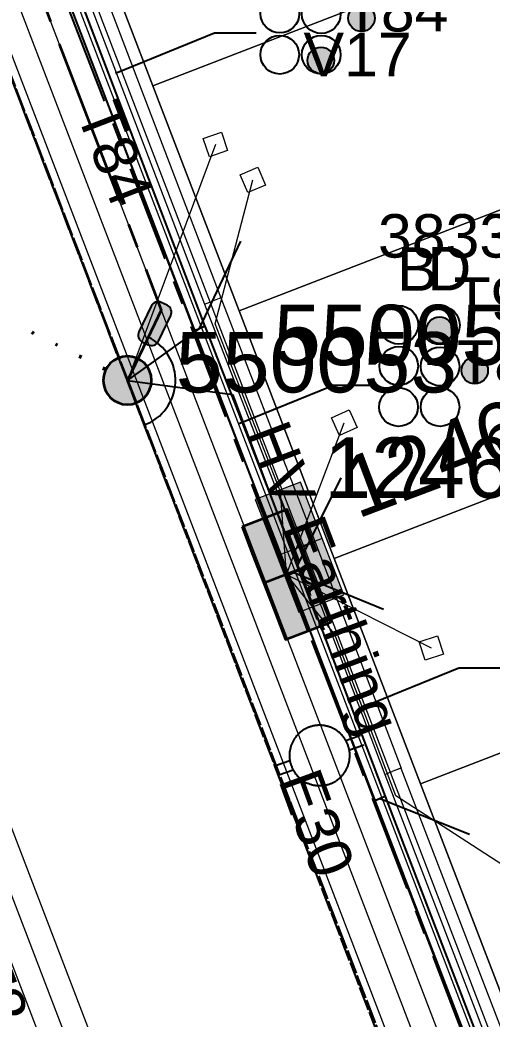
# Model space of a CAD drawing. Header units: metres. Extents: x 0 to 310918, y 0 to 6270107.
# Drawn here: x 310629.42 to 310648.96, y 6269762.13 to 6269803.5 of the extents above; entities that cross this region are included whole.
import ezdxf
from ezdxf.enums import TextEntityAlignment as Align

# ---------------------------------------------------------------- set-up
doc = ezdxf.new("R2010")
doc.units = ezdxf.units.M
for name, pattern in [('Cable Exist OH', [1, 1, 0]), ('Cable Exist UG', [7, 4, -1, 1, -1]), ('Cable Remove', [1, 0, -1]), ('PHANTOMX2', [6.6, 3, -0.75, 0.2, -0.75, 0.2, -0.75, 0.2, -0.75])]:
    doc.linetypes.add(name, pattern=pattern)
doc.layers.get('0').update_dxf_attribs({"color": 6})
for name, color, linetype, lineweight in [('_User Miscellaneous1', 30, 'Continuous', 13), ('_User_HV_Exist', 1, 'Continuous', 35), ('_User_LV_Exist', 5, 'Continuous', 35), ('Cadastre Developer_SP_NEW', 92, 'Continuous', 15), ('Cadastre Land Parcels_SP_EXT', 118, 'Continuous', 15), ('Cadastre Roads_SP_EXT', 218, 'Continuous', 15), ('Mains_HV_EXT', 13, 'Continuous', 25), ('Mains_LV_EXT', 163, 'Continuous', 25), ('Mains_SL_EXT', 131, 'Continuous', 25), ('Services_SP_EXT', 42, 'PHANTOMX2', 20)]:
    doc.layers.add(name, color=color, linetype=linetype, lineweight=lineweight)
doc.layers.add('_User Miscellaneous10', color=252, linetype='Continuous', lineweight=13, plot=False, transparency=0.7)
doc.layers.add('_User Miscellaneous12', color=252, linetype='Continuous', lineweight=13, plot=False, transparency=0.75)
for name, color, linetype in [('Duct_SP_EXT', 30, 'Continuous'), ('Equip_HV_EXT', 7, 'Continuous'), ('Equip_LV_EXT', 7, 'Continuous'), ('SupportsOH_SP_TR_HV_LV_SL_EXT', 7, 'Continuous'), ('SupportsUG_SP_LV_EXT', 7, 'Continuous'), ('Trench_SP_EXT', 7, 'Continuous')]:
    doc.layers.add(name, color=color, linetype=linetype)
doc.layers.add('Features_HIDE', color=1, linetype='Continuous', plot=False)
doc.styles.add('iecARIAL', font='arial.ttf', dxfattribs={"height": 2})
doc.styles.add('POLE_LABEL', font='arial.ttf', dxfattribs={"height": 2})
doc.styles.get("Standard").update_dxf_attribs({"font": 'arial.ttf'})
doc.linetypes.add('Cable E UG', pattern='A,5,-0.1,["E",Standard,S=1.5,R=0,X=0,Y=-0.75],-1.45', length=6.55)

# ---------------------------------------------------------------- blocks, each defined once
blk = doc.blocks.new('PILLAR_EXT')
blk.add_hatch(color=256).paths.add_polyline_path([(-2.5, 1), (-2.5, -1), (2.5, -1), (2.5, 1)])
for p, q in [((0, 1), (0, -1)), ((-2.5, 0), (2.5, 0))]:
    blk.add_line(p, q)
at = {"ltscale": 10}
blk.add_line((2.5, 0), (-2.5, 0), dxfattribs=at)
blk.add_lwpolyline([(-2.5, -1), (-1.25, -1), (1.25, -1), (2.5, -1), (2.5, 1), (-2.5, 1)], close=True)
at = {"width": 0.9, "flags": 8}
blk.add_attdef('ASSET_NUM', text='', height=2, rotation=90, dxfattribs=at).set_placement((-2, 4), align=Align.MIDDLE_LEFT)
for tag, p, flags in [('OWNED_BY', (0, -0.2), 9), ('STATE', (0, -0.4), 9), ('SUPPORT_TYPE', (0, -0.6), 9), ('USAGE', (0, -0.8), 9), ('LEGEND', (0, -1), 9), ('LOCATION', (0, -1.2), 9), ('NOTES', (0, -1.4), 9), ('STREETNAME', (0, -1.8), 9), ('PARENT', (0, -1.6), 9), ('SUBURB', (0, -2), 1)]:
    blk.add_attdef(tag, p, '', height=0.2, dxfattribs=dict(flags=flags))
blk = doc.blocks.new('DUCT_EXT')
blk.add_circle((0, 0.8), 0.8)
at = {"flags": 1}
blk.add_attdef('Z', (0, 0), '', height=0.2, dxfattribs=at)
at = {"flags": 9}
for tag, p in [('DUCT_CODE', (0, 0)), ('XSECT_TYPE', (0, -0.2)), ('FB_REFERENCE', (0, -0.4)), ('STATE', (0, -0.6)), ('NOTES', (0, -0.8))]:
    blk.add_attdef(tag, text='', height=0.2, dxfattribs=at).set_placement(p, align=Align.MIDDLE_LEFT)
blk = doc.blocks.new('CCP_EXT')
at = {"flags": 9}
for tag, p in [('OWNED_BY', (0, -1)), ('USAGE', (0, -1.2)), ('LEGEND', (0, -1.4)), ('LIFE_SUPPORT', (0, -1.6)), ('STATE', (0, -1.8)), ('NOTES', (0, -2))]:
    blk.add_attdef(tag, text='', height=0.2, dxfattribs=at).set_placement(p, align=Align.MIDDLE_LEFT)
at = {"transparency": 33554651}
blk.add_wipeout([(0, 0.566), (0.566, 0), (0, -0.566), (-0.566, 0)], dxfattribs=at)
blk.add_lwpolyline([(-0.566, 0), (0, 0.566), (0.566, 0), (0, -0.566), (-0.566, 0)])
at = {"flags": 1}
blk.add_attdef('Z', (0, 0), '', height=0.2, dxfattribs=at)
at = {"flags": 9}
for tag, p in [('CCP_TYPE', (0, 0)), ('CONSTRUCTED_VOLTAGE', (0, -0.2)), ('NO_PHASES', (0, -0.4)), ('OPERATING_VOLTAGE', (0, -0.6)), ('ORIENTATION', (0, -0.8))]:
    blk.add_attdef(tag, text='', height=0.2, dxfattribs=at).set_placement(p, align=Align.MIDDLE_LEFT)
blk = doc.blocks.new('POLE_EXT')
blk.add_hatch(color=256).paths.add_polyline_path([(-1, 0, 1), (1, 0, 1)])
blk.add_lwpolyline([(-1, 0, 1), (1, 0, 1)], format="xyb", close=True)
at = {"flags": 8}
blk.add_attdef('pNumber', text='', height=2, dxfattribs=at).set_placement((2.5, 2.5), align=Align.MIDDLE_CENTER)
at = {"style": 'POLE_LABEL', "flags": 9}
for tag, p in [('STRUCTURE_PLANT_NUMBER', (1.355, 0.028)), ('STREET_CODE', (1.355, -0.2))]:
    blk.add_attdef(tag, text='', height=0.2, dxfattribs=at).set_placement(p, align=Align.MIDDLE_LEFT)
at = {"flags": 9}
for tag, p in [('OWNED_BY', (1.355, -0.4)), ('SPECIAL_USE', (1.355, -0.8)), ('PARENT', (1.355, -0.6)), ('STATE', (1.355, -1)), ('USAGE', (1.355, -1.2)), ('cLV', (1.355, -1.4)), ('hDepth', (1.355, -1.6)), ('cHV', (1.355, -2)), ('hDia', (1.355, -1.8)), ('LBRACKET', (1.355, -2.2)), ('LExisting', (1.355, -2.4)), ('LANTNUMBER', (1.355, -2.6)), ('LOther', (1.355, -2.8)), ('cLinedev', (1.355, -3.4)), ('LRemove', (1.355, -3)), ('LEGEND', (1.355, -3.2)), ('pExisting', (1.355, -3.8)), ('LOCATION', (1.355, -3.6)), ('PFNUMBER', (1.355, -4)), ('NEWPFNUMBER', (1.355, -4.2)), ('pFooting', (1.355, -4.4)), ('pNew', (1.355, -4.6)), ('pRelocate', (1.355, -5)), ('pRemove', (1.355, -5.2)), ('pReplace', (1.355, -5.4)), ('pStay', (1.355, -5.6)), ('pType', (1.355, -5.8)), ('cspan', (1.355, -6)), ('STREETNAME', (1.355, -6.2)), ('SUBURB', (1.355, -6.4)), ('NOTES', (1.355, -6.6)), ('OPERATED_BY', (1.355, -7.014)), ('MAINTAINED_BY', (1.355, -6.814))]:
    blk.add_attdef(tag, text='', height=0.2, dxfattribs=at).set_placement(p, align=Align.MIDDLE_LEFT)
at = {"flags": 1}
blk.add_attdef('Z', (1.355, -7.328), '', height=0.2, dxfattribs=at)
at = {"layer": 'Features_HIDE', "style": 'POLE_LABEL', "flags": 8}
blk.add_attdef('ASSET_NUM', text='', height=2, dxfattribs=at).set_placement((5, 5), align=Align.MIDDLE_CENTER)
blk = doc.blocks.new('HV_STJ_EXT')
h = blk.add_hatch(color=256)
edge = h.paths.add_edge_path()
edge.add_ellipse((-0.586, 0.131), major_axis=(0.226, 0.226), ratio=1, start_angle=45, end_angle=135)
edge.add_line((-0.906, 0.131), (-0.906, -0.131))
edge.add_ellipse((-0.586, -0.131), major_axis=(0.226, 0.226), ratio=1, start_angle=135, end_angle=225)
edge.add_line((-0.586, -0.451), (0.586, -0.451))
edge.add_ellipse((0.586, -0.131), major_axis=(-0.226, 0.226), ratio=1, start_angle=135, end_angle=225)
edge.add_line((0.906, -0.131), (0.906, 0.131))
edge.add_ellipse((0.586, 0.131), major_axis=(-0.226, 0.226), ratio=1, start_angle=225, end_angle=315)
edge.add_line((0.586, 0.451), (-0.586, 0.451))
blk.add_lwpolyline([(-0.906, 0.131), (-0.906, -0.131, 0.414214), (-0.586, -0.451), (0.586, -0.451, 0.414214), (0.906, -0.131), (0.906, 0.131, 0.414214), (0.586, 0.451), (-0.586, 0.451, 0.414214)], format="xyb", close=True)
for tag, flags, p in [('ORIENTATION', 9, (1.5, 0)), ('USAGE', 9, (1.5, -0.2)), ('LEGEND', 9, (1.5, -0.4)), ('Z', 1, (1.5, -0.8)), ('NOTES', 9, (1.5, -0.6))]:
    blk.add_attdef(tag, text='', height=0.2, dxfattribs=dict(flags=flags)).set_placement(p, align=Align.MIDDLE_LEFT)
blk = doc.blocks.new('LV_UG_LINKS_OPEN_EXT')
at = {"layer": 'Equip_LV_EXT'}
for tag, height, flags, p in [('ACTUAL_STATUS', 0.167, 9, (3.167, -1.667)), ('CONSTRUCTED_VOLTAGE', 0.167, 9, (3.167, -1.833)), ('NO_PHASES', 0.167, 9, (3.167, -2)), ('OPERATING_VOLTAGE', 0.2, 9, (3, -2.6)), ('ORIENTATION', 0.2, 9, (3, -2.8)), ('STATE', 0.2, 9, (3, -3)), ('SWITCH_TYPE', 0.2, 9, (3, -3.2)), ('USAGE', 0.2, 9, (3, -3.4)), ('OWNED_BY', 0.2, 9, (3, -3.8)), ('NOTES', 0.2, 9, (3, -3.6)), ('OPERATED_BY', 0.2, 9, (3, -4)), ('MAINTAINED_BY', 0.2, 9, (3, -4.2)), ('TYPE', 0.2, 9, (3, -4.6)), ('NUMBER_OF_PHASES', 0.2, 9, (3, -4.4)), ('Z', 0.2, 1, (3, -4.8))]:
    blk.add_attdef(tag, text='', height=height, dxfattribs=dict(at, flags=flags)).set_placement(p, align=Align.MIDDLE_LEFT)
at = {"transparency": 33554651}
blk.add_wipeout([(4, 1.25), (3.969, 1.25), (3.939, 1.248), (3.908, 1.247), (3.877, 1.244), (3.847, 1.241), (3.817, 1.236), (3.786, 1.232), (3.756, 1.226), (3.726, 1.22), (3.696, 1.213), (3.667, 1.205), (3.637, 1.196), (3.608, 1.187), (3.579, 1.177), (3.55, 1.166), (3.522, 1.155), (3.493, 1.143), (3.466, 1.13), (3.438, 1.117), (3.411, 1.102), (3.384, 1.088), (3.357, 1.072), (3.331, 1.056), (3.306, 1.039), (3.28, 1.022), (3.255, 1.004), (3.231, 0.985), (3.207, 0.966), (3.184, 0.947), (3.161, 0.926), (3.138, 0.905), (3.116, 0.884), (3.095, 0.862), (3.074, 0.839), (3.053, 0.816), (3.034, 0.793), (3.015, 0.769), (2.996, 0.745), (2.978, 0.72), (2.961, 0.694), (2.944, 0.669), (2.928, 0.643), (2.912, 0.616), (2.898, 0.589), (2.883, 0.562), (2.87, 0.534), (2.857, 0.507), (2.845, 0.478), (2.834, 0.45), (2.823, 0.421), (2.813, 0.392), (2.804, 0.363), (2.795, 0.333), (2.787, 0.304), (2.78, 0.274), (2.774, 0.244), (2.768, 0.214), (2.764, 0.183), (2.759, 0.153), (2.756, 0.123), (2.753, 0.092), (2.752, 0.061), (2.75, 0.031), (2.75, 0), (2.75, -0.031), (2.752, -0.061), (2.753, -0.092), (2.756, -0.123), (2.759, -0.153), (2.764, -0.183), (2.768, -0.214), (2.774, -0.244), (2.78, -0.274), (2.787, -0.304), (2.795, -0.333), (2.804, -0.363), (2.813, -0.392), (2.823, -0.421), (2.834, -0.45), (2.845, -0.478), (2.857, -0.507), (2.87, -0.534), (2.883, -0.562), (2.898, -0.589), (2.912, -0.616), (2.928, -0.643), (2.944, -0.669), (2.961, -0.694), (2.978, -0.72), (2.996, -0.745), (3.015, -0.769), (3.034, -0.793), (3.053, -0.816), (3.074, -0.839), (3.095, -0.862), (3.116, -0.884), (3.138, -0.905), (3.161, -0.926), (3.184, -0.947), (3.207, -0.966), (3.231, -0.985), (3.255, -1.004), (3.28, -1.022), (3.306, -1.039), (3.331, -1.056), (3.357, -1.072), (3.384, -1.088), (3.411, -1.102), (3.438, -1.117), (3.466, -1.13), (3.493, -1.143), (3.522, -1.155), (3.55, -1.166), (3.579, -1.177), (3.608, -1.187), (3.637, -1.196), (3.667, -1.205), (3.696, -1.213), (3.726, -1.22), (3.756, -1.226), (3.786, -1.232), (3.817, -1.236), (3.847, -1.241), (3.877, -1.244), (3.908, -1.247), (3.939, -1.248), (3.969, -1.25), (4, -1.25), (4.031, -1.25), (4.061, -1.248), (4.092, -1.247), (4.123, -1.244), (4.153, -1.241), (4.183, -1.236), (4.214, -1.232), (4.244, -1.226), (4.274, -1.22), (4.304, -1.213), (4.333, -1.205), (4.363, -1.196), (4.392, -1.187), (4.421, -1.177), (4.45, -1.166), (4.478, -1.155), (4.507, -1.143), (4.534, -1.13), (4.562, -1.117), (4.589, -1.102), (4.616, -1.088), (4.643, -1.072), (4.669, -1.056), (4.694, -1.039), (4.72, -1.022), (4.745, -1.004), (4.769, -0.985), (4.793, -0.966), (4.816, -0.947), (4.839, -0.926), (4.862, -0.905), (4.884, -0.884), (4.905, -0.862), (4.926, -0.839), (4.947, -0.816), (4.966, -0.793), (4.985, -0.769), (5.004, -0.745), (5.022, -0.72), (5.039, -0.694), (5.056, -0.669), (5.072, -0.643), (5.088, -0.616), (5.102, -0.589), (5.117, -0.562), (5.13, -0.534), (5.143, -0.507), (5.155, -0.478), (5.166, -0.45), (5.177, -0.421), (5.187, -0.392), (5.196, -0.363), (5.205, -0.333), (5.213, -0.304), (5.22, -0.274), (5.226, -0.244), (5.232, -0.214), (5.236, -0.183), (5.241, -0.153), (5.244, -0.123), (5.247, -0.092), (5.248, -0.061), (5.25, -0.031), (5.25, 0), (5.25, 0.031), (5.248, 0.061), (5.247, 0.092), (5.244, 0.123), (5.241, 0.153), (5.236, 0.183), (5.232, 0.214), (5.226, 0.244), (5.22, 0.274), (5.213, 0.304), (5.205, 0.333), (5.196, 0.363), (5.187, 0.392), (5.177, 0.421), (5.166, 0.45), (5.155, 0.478), (5.143, 0.507), (5.13, 0.534), (5.117, 0.562), (5.102, 0.589), (5.088, 0.616), (5.072, 0.643), (5.056, 0.669), (5.039, 0.694), (5.022, 0.72), (5.004, 0.745), (4.985, 0.769), (4.966, 0.793), (4.947, 0.816), (4.926, 0.839), (4.905, 0.862), (4.884, 0.884), (4.862, 0.905), (4.839, 0.926), (4.816, 0.947), (4.793, 0.966), (4.769, 0.985), (4.745, 1.004), (4.72, 1.022), (4.694, 1.039), (4.669, 1.056), (4.643, 1.072), (4.616, 1.088), (4.589, 1.102), (4.562, 1.117), (4.534, 1.13), (4.507, 1.143), (4.478, 1.155), (4.45, 1.166), (4.421, 1.177), (4.392, 1.187), (4.363, 1.196), (4.333, 1.205), (4.304, 1.213), (4.274, 1.22), (4.244, 1.226), (4.214, 1.232), (4.183, 1.236), (4.153, 1.241), (4.123, 1.244), (4.092, 1.247), (4.061, 1.248), (4.031, 1.25)], dxfattribs=at).dxf.layer = 'Equip_LV_EXT'
at = {"layer": 'Equip_LV_EXT'}
for p, q in [((3.792, 1.863), (3.792, 1.232)), ((4.208, 1.863), (4.208, 1.232)), ((3.792, -1.232), (3.792, -1.863)), ((4.208, -1.232), (4.208, -1.863))]:
    blk.add_line(p, q, dxfattribs=at)
at = {"layer": 'Equip_LV_EXT', "flags": 128}
blk.add_lwpolyline([(4, 1.25), (3.969, 1.25), (3.939, 1.248), (3.908, 1.247), (3.877, 1.244), (3.847, 1.241), (3.817, 1.236), (3.786, 1.232), (3.756, 1.226), (3.726, 1.22), (3.696, 1.213), (3.667, 1.205), (3.637, 1.196), (3.608, 1.187), (3.579, 1.177), (3.55, 1.166), (3.522, 1.155), (3.493, 1.143), (3.466, 1.13), (3.438, 1.117), (3.411, 1.102), (3.384, 1.088), (3.357, 1.072), (3.331, 1.056), (3.306, 1.039), (3.28, 1.022), (3.255, 1.004), (3.231, 0.985), (3.207, 0.966), (3.184, 0.947), (3.161, 0.926), (3.138, 0.905), (3.116, 0.884), (3.095, 0.862), (3.074, 0.839), (3.053, 0.816), (3.034, 0.793), (3.015, 0.769), (2.996, 0.745), (2.978, 0.72), (2.961, 0.694), (2.944, 0.669), (2.928, 0.643), (2.912, 0.616), (2.898, 0.589), (2.883, 0.562), (2.87, 0.534), (2.857, 0.507), (2.845, 0.478), (2.834, 0.45), (2.823, 0.421), (2.813, 0.392), (2.804, 0.363), (2.795, 0.333), (2.787, 0.304), (2.78, 0.274), (2.774, 0.244), (2.768, 0.214), (2.764, 0.183), (2.759, 0.153), (2.756, 0.123), (2.753, 0.092), (2.752, 0.061), (2.75, 0.031), (2.75, 0), (2.75, -0.031), (2.752, -0.061), (2.753, -0.092), (2.756, -0.123), (2.759, -0.153), (2.764, -0.183), (2.768, -0.214), (2.774, -0.244), (2.78, -0.274), (2.787, -0.304), (2.795, -0.333), (2.804, -0.363), (2.813, -0.392), (2.823, -0.421), (2.834, -0.45), (2.845, -0.478), (2.857, -0.507), (2.87, -0.534), (2.883, -0.562), (2.898, -0.589), (2.912, -0.616), (2.928, -0.643), (2.944, -0.669), (2.961, -0.694), (2.978, -0.72), (2.996, -0.745), (3.015, -0.769), (3.034, -0.793), (3.053, -0.816), (3.074, -0.839), (3.095, -0.862), (3.116, -0.884), (3.138, -0.905), (3.161, -0.926), (3.184, -0.947), (3.207, -0.966), (3.231, -0.985), (3.255, -1.004), (3.28, -1.022), (3.306, -1.039), (3.331, -1.056), (3.357, -1.072), (3.384, -1.088), (3.411, -1.102), (3.438, -1.117), (3.466, -1.13), (3.493, -1.143), (3.522, -1.155), (3.55, -1.166), (3.579, -1.177), (3.608, -1.187), (3.637, -1.196), (3.667, -1.205), (3.696, -1.213), (3.726, -1.22), (3.756, -1.226), (3.786, -1.232), (3.817, -1.236), (3.847, -1.241), (3.877, -1.244), (3.908, -1.247), (3.939, -1.248), (3.969, -1.25), (4, -1.25), (4.031, -1.25), (4.061, -1.248), (4.092, -1.247), (4.123, -1.244), (4.153, -1.241), (4.183, -1.236), (4.214, -1.232), (4.244, -1.226), (4.274, -1.22), (4.304, -1.213), (4.333, -1.205), (4.363, -1.196), (4.392, -1.187), (4.421, -1.177), (4.45, -1.166), (4.478, -1.155), (4.507, -1.143), (4.534, -1.13), (4.562, -1.117), (4.589, -1.102), (4.616, -1.088), (4.643, -1.072), (4.669, -1.056), (4.694, -1.039), (4.72, -1.022), (4.745, -1.004), (4.769, -0.985), (4.793, -0.966), (4.816, -0.947), (4.839, -0.926), (4.862, -0.905), (4.884, -0.884), (4.905, -0.862), (4.926, -0.839), (4.947, -0.816), (4.966, -0.793), (4.985, -0.769), (5.004, -0.745), (5.022, -0.72), (5.039, -0.694), (5.056, -0.669), (5.072, -0.643), (5.088, -0.616), (5.102, -0.589), (5.117, -0.562), (5.13, -0.534), (5.143, -0.507), (5.155, -0.478), (5.166, -0.45), (5.177, -0.421), (5.187, -0.392), (5.196, -0.363), (5.205, -0.333), (5.213, -0.304), (5.22, -0.274), (5.226, -0.244), (5.232, -0.214), (5.236, -0.183), (5.241, -0.153), (5.244, -0.123), (5.247, -0.092), (5.248, -0.061), (5.25, -0.031), (5.25, 0), (5.25, 0.031), (5.248, 0.061), (5.247, 0.092), (5.244, 0.123), (5.241, 0.153), (5.236, 0.183), (5.232, 0.214), (5.226, 0.244), (5.22, 0.274), (5.213, 0.304), (5.205, 0.333), (5.196, 0.363), (5.187, 0.392), (5.177, 0.421), (5.166, 0.45), (5.155, 0.478), (5.143, 0.507), (5.13, 0.534), (5.117, 0.562), (5.102, 0.589), (5.088, 0.616), (5.072, 0.643), (5.056, 0.669), (5.039, 0.694), (5.022, 0.72), (5.004, 0.745), (4.985, 0.769), (4.966, 0.793), (4.947, 0.816), (4.926, 0.839), (4.905, 0.862), (4.884, 0.884), (4.862, 0.905), (4.839, 0.926), (4.816, 0.947), (4.793, 0.966), (4.769, 0.985), (4.745, 1.004), (4.72, 1.022), (4.694, 1.039), (4.669, 1.056), (4.643, 1.072), (4.616, 1.088), (4.589, 1.102), (4.562, 1.117), (4.534, 1.13), (4.507, 1.143), (4.478, 1.155), (4.45, 1.166), (4.421, 1.177), (4.392, 1.187), (4.363, 1.196), (4.333, 1.205), (4.304, 1.213), (4.274, 1.22), (4.244, 1.226), (4.214, 1.232), (4.183, 1.236), (4.153, 1.241), (4.123, 1.244), (4.092, 1.247), (4.061, 1.248), (4.031, 1.25)], close=True, dxfattribs=at)
blk = doc.blocks.new('CABLE_LARGE_EXT')
h = blk.add_hatch(color=256)
edge = h.paths.add_edge_path()
edge.add_arc((0, 0.55), 0.55, 0, 360)
blk.add_circle((0, 0.55), 0.55)
at = {"flags": 1}
blk.add_attdef('Z', (0, 0), '', height=0.2, dxfattribs=at)
at = {"flags": 9}
for tag, p in [('COND_CODE', (0, 0)), ('STATE', (0, -0.4)), ('FB_REFERENCE', (0, -0.2)), ('XSECT_SIZE', (0, -0.6)), ('NOTES', (0, -0.8))]:
    blk.add_attdef(tag, text='', height=0.2, dxfattribs=at).set_placement(p, align=Align.MIDDLE_LEFT)

msp = doc.modelspace()

# ---------------------------------------------------------------- linework, layer by layer
at = {"layer": '_User Miscellaneous1'}
for p, q in [((310637.06, 6269791.732), (310637.396, 6269791.861)), ((310637.061, 6269791.731), (310637.396, 6269791.861)), ((310637.061, 6269791.731), (310640.973, 6269781.62)), ((310637.732, 6269791.99), (310637.396, 6269791.861)), ((310637.733, 6269791.989), (310637.396, 6269791.861)), ((310637.732, 6269791.99), (310641.645, 6269781.88)), ((310640.972, 6269781.623), (310641.309, 6269781.75)), ((310640.973, 6269781.62), (310641.309, 6269781.75)), ((310641.645, 6269781.88), (310641.309, 6269781.75)), ((310641.646, 6269781.878), (310641.309, 6269781.75)), ((310644.522, 6269772.263), (310644.858, 6269772.392)), ((310644.522, 6269772.264), (310644.858, 6269772.392)), ((310644.522, 6269772.263), (310652.135, 6269752.453)), ((310645.194, 6269772.521), (310644.858, 6269772.392)), ((310645.195, 6269772.519), (310644.858, 6269772.392)), ((310645.194, 6269772.521), (310652.808, 6269752.711))]:
    msp.add_line(p, q, dxfattribs=at)
at = {"layer": '_User Miscellaneous1', "linetype": 'Cable Remove', "lineweight": 50}
msp.add_lwpolyline([(310606.253, 6269798.013), (310617.13, 6269796.988), (310633.868, 6269788.576)], dxfattribs=at)
at = {"layer": '_User_HV_Exist', "color": 1, "linetype": 'Cable Exist UG'}
msp.add_lwpolyline([(310537.367, 6269814.933), (310573.262, 6269828.66), (310573.262, 6269828.66), (310595.298, 6269837.087), (310597.725, 6269842.524), (310597.725, 6269842.524), (310613.407, 6269848.372), (310613.515, 6269848.222), (310613.515, 6269848.222), (310617.094, 6269838.889), (310621.03, 6269828.623), (310624.606, 6269819.296), (310628.543, 6269809.032), (310632.121, 6269799.698), (310635.271, 6269791.484), (310635.002, 6269790.927)], dxfattribs=at)
at = {"layer": '_User_HV_Exist', "linetype": 'Cable Exist UG'}
msp.add_lwpolyline([(310635.002, 6269790.927), (310633.868, 6269788.576)], dxfattribs=at)
at = {"layer": 'Cadastre Developer_SP_NEW', "linetype": 'Continuous'}
msp.add_lwpolyline([(310661.621, 6269811.101), (310658.042, 6269820.433), (310631.344, 6269810.106), (310634.922, 6269800.773), (310661.621, 6269811.101)], close=True, dxfattribs=at)
at = {"layer": 'Cadastre Land Parcels_SP_EXT', "linetype": 'Continuous'}
for points in [[(310661.621, 6269811.101), (310658.042, 6269820.433), (310631.344, 6269810.106), (310634.922, 6269800.773), (310661.621, 6269811.101)], [(310665.196, 6269801.778), (310661.621, 6269811.101), (310634.922, 6269800.773), (310638.493, 6269791.46), (310665.196, 6269801.778)], [(310669.132, 6269791.513), (310665.196, 6269801.778), (310638.493, 6269791.46), (310642.428, 6269781.195), (310669.132, 6269791.513)], [(310672.71, 6269782.182), (310669.132, 6269791.513), (310642.428, 6269781.195), (310646.006, 6269771.864), (310672.71, 6269782.182)], [(310676.288, 6269772.851), (310672.71, 6269782.182), (310646.006, 6269771.864), (310649.584, 6269762.533), (310676.288, 6269772.851)]]:
    msp.add_lwpolyline(points, close=True, dxfattribs=at)
at = {"layer": 'Duct_SP_EXT'}
for p, q in [((310636.627, 6269790.642), (310636.852, 6269790.728)), ((310636.628, 6269790.641), (310636.852, 6269790.728)), ((310636.628, 6269790.641), (310640.54, 6269780.531)), ((310637.075, 6269790.815), (310636.852, 6269790.728)), ((310637.076, 6269790.813), (310636.852, 6269790.728)), ((310637.075, 6269790.815), (310640.988, 6269780.704)), ((310640.54, 6269780.533), (310640.764, 6269780.618)), ((310640.54, 6269780.531), (310640.764, 6269780.618)), ((310640.988, 6269780.704), (310640.764, 6269780.618)), ((310640.989, 6269780.703), (310640.764, 6269780.618)), ((310644.537, 6269771.345), (310644.313, 6269771.259)), ((310644.538, 6269771.344), (310644.313, 6269771.259)), ((310644.537, 6269771.345), (310652.151, 6269751.535))]:
    msp.add_line(p, q, dxfattribs=at)
for points in [[(310639.198, 6269802.953), (310637.475, 6269802.953), (310633.379, 6269801.284)], [(310644.117, 6269788.365), (310642.394, 6269788.365), (310638.454, 6269786.759)], [(310649.313, 6269776.662), (310647.59, 6269776.662), (310643.65, 6269775.057)]]:
    msp.add_lwpolyline(points, dxfattribs=at)
at = {"layer": 'Mains_HV_EXT', "color": 1, "linetype": 'Cable Exist UG'}
msp.add_lwpolyline([(310537.367, 6269814.933), (310573.262, 6269828.66), (310573.262, 6269828.66), (310595.298, 6269837.087), (310597.725, 6269842.524), (310597.725, 6269842.524), (310613.407, 6269848.372), (310613.515, 6269848.222), (310613.515, 6269848.222), (310617.094, 6269838.889), (310621.03, 6269828.623), (310624.606, 6269819.296), (310628.543, 6269809.032), (310632.121, 6269799.698), (310635.271, 6269791.484), (310635.002, 6269790.927)], dxfattribs=at)
at = {"layer": 'Mains_HV_EXT', "linetype": 'Cable Exist OH'}
msp.add_lwpolyline([(310633.825, 6269788.666), (310612.309, 6269844.811)], dxfattribs=at)
at = {"layer": 'Mains_HV_EXT', "linetype": 'Cable Exist UG'}
msp.add_lwpolyline([(310635.002, 6269790.927), (310633.868, 6269788.576)], dxfattribs=at)
at = {"layer": 'Mains_HV_EXT', "linetype": 'Continuous'}
msp.add_lwpolyline([(310634.568, 6269786.73, 0.66576), (310634.729, 6269790.36)], format="xyb", dxfattribs=at)
at = {"layer": 'Mains_HV_EXT', "linetype": 'Cable E UG'}
for points in [[(310633.868, 6269788.576), (310638.212, 6269787.991)], [(310638.212, 6269787.991), (310641.719, 6269778.67)]]:
    msp.add_lwpolyline(points, dxfattribs=at)
at = {"layer": 'Mains_LV_EXT', "linetype": 'Cable Exist OH'}
msp.add_lwpolyline([(310612.309, 6269844.811), (310633.868, 6269788.576)], dxfattribs=at)
at = {"layer": 'Trench_SP_EXT', "linetype": 'Cable Exist UG'}
for points in [[(310636.852, 6269790.728), (310638.744, 6269794.713)], [(310636.852, 6269790.728), (310633.861, 6269788.573)], [(310642.7, 6269784.537), (310640.764, 6269780.618)], [(310640.764, 6269780.618), (310644.862, 6269778.94)], [(310644.313, 6269771.259), (310648.332, 6269769.67)]]:
    msp.add_lwpolyline(points, dxfattribs=at)

# ---------------------------------------------------------------- block references
at = {"layer": 'Duct_SP_EXT', "rotation": 359.9726450913412}
for p in [(310640.18, 6269802.963), (310641.892, 6269802.941), (310640.173, 6269801.261), (310641.891, 6269801.26), (310645.1, 6269790.077), (310646.823, 6269790.06), (310645.099, 6269788.375), (310646.811, 6269788.353), (310645.093, 6269786.673), (310646.81, 6269786.672)]:
    msp.add_blockref('DUCT_EXT', p, dxfattribs=at)
at = {"layer": 'Duct_SP_EXT'}
for p in [(310643.559, 6269803.022), (310641.878, 6269801.275), (310646.792, 6269790.103), (310648.245, 6269788.434)]:
    msp.add_blockref('CABLE_LARGE_EXT', p, dxfattribs=at)
at = {"layer": 'Equip_HV_EXT', "rotation": 64.66144188612479}
msp.add_blockref('HV_STJ_EXT', (310635.002, 6269790.927), dxfattribs=at)
at = {"layer": 'SupportsUG_SP_LV_EXT'}
ref = msp.add_blockref('PILLAR_EXT', (310640.45, 6269780.539), dxfattribs=dict(at, rotation=291.1148226196557))
ref.add_attrib('ASSET_NUM', '124660', dxfattribs={"layer": '0', "height": 2.5, "style": 'iecARIAL'}).set_placement((310642.015, 6269786.212), align=Align.TOP_LEFT)

# ---------------------------------------------------------------- texts
at = {"layer": 'Duct_SP_EXT'}
for s, p in [('T84', (310642.827, 6269803.022)), ('V17', (310641.159, 6269801.167)), ('383391', (310644.242, 6269793.659)), ('B', (310645.03, 6269792.284)), ('D', (310646.287, 6269792.3)), ('T96', (310647.369, 6269791.043)), ('T84', (310647.512, 6269788.434))]:
    msp.add_text(s, height=1.8, dxfattribs=at).set_placement(p)
at = {"layer": 'Mains_LV_EXT'}
for rotation, p in [(290.9806, (310631.736, 6269799.663)), (291.1495, (310627.087, 6269764.418))]:
    msp.add_text('T84', height=1.8, rotation=rotation, dxfattribs=at).set_placement(p)

# ---------------------------------------------------------------- next in the draw order: block references
at = {"layer": 'Services_SP_EXT'}
for p, rotation in [((310637.511, 6269798.346), 243.707952479519), ((310642.847, 6269786.824), 249.1148228246479), ((310646.449, 6269777.496), 153.1148226021848)]:
    msp.add_blockref('CCP_EXT', p, dxfattribs=dict(at, rotation=rotation))

# ---------------------------------------------------------------- next in the draw order: linework, layer by layer
at = {"layer": '_User Miscellaneous1'}
for p, q in [((310629.484, 6269811.593), (310637.06, 6269791.732)), ((310630.157, 6269811.849), (310637.733, 6269791.989))]:
    msp.add_line(p, q, dxfattribs=at)
at = {"layer": '_User Miscellaneous12'}
for points in [[(310637.511, 6269798.346), (310633.868, 6269788.576)], [(310640.45, 6269780.539), (310642.847, 6269786.824)], [(310640.45, 6269780.539), (310646.449, 6269777.496)]]:
    msp.add_lwpolyline(points, dxfattribs=at)
at = {"layer": 'Cadastre Developer_SP_NEW', "linetype": 'Continuous'}
msp.add_lwpolyline([(310676.288, 6269772.851), (310672.71, 6269782.182), (310646.006, 6269771.864), (310649.584, 6269762.533), (310676.288, 6269772.851)], close=True, dxfattribs=at)
at = {"layer": 'Duct_SP_EXT'}
for p, q in [((310629.052, 6269810.503), (310636.627, 6269790.642)), ((310629.5, 6269810.674), (310637.076, 6269790.813))]:
    msp.add_line(p, q, dxfattribs=at)

# ---------------------------------------------------------------- next in the draw order: block references
at = {"layer": '_User Miscellaneous1'}
ref = msp.add_blockref('POLE_EXT', (310633.868, 6269788.576), dxfattribs=at)
ref.add_attrib('ASSET_NUM', '550053', dxfattribs={"layer": '0', "height": 2.5, "style": 'POLE_LABEL'}).set_placement((310639.931, 6269790.456), align=Align.MIDDLE_LEFT)
ref = msp.add_blockref('PILLAR_EXT', (310640.995, 6269781.672), dxfattribs=dict(at, rotation=291.1148226196557))
ref.add_attrib('ASSET_NUM', '124660', dxfattribs={"layer": '0', "height": 2.5, "rotation": 20.6394, "style": 'iecARIAL'}).set_placement((310642.495, 6269785.172), align=Align.TOP_LEFT)
at = {"layer": '_User_LV_Exist'}
ref = msp.add_blockref('POLE_EXT', (310633.868, 6269788.576), dxfattribs=at)
ref.add_attrib('ASSET_NUM', '550053', dxfattribs={"layer": '0', "height": 2.5, "style": 'POLE_LABEL'}).set_placement((310635.868, 6269789.326), align=Align.MIDDLE_LEFT)
ref = msp.add_blockref('PILLAR_EXT', (310640.45, 6269780.539), dxfattribs=dict(at, rotation=291.1148226196557))
ref.add_attrib('ASSET_NUM', '124660', dxfattribs={"layer": '0', "height": 2.5, "style": 'iecARIAL'}).set_placement((310642.015, 6269786.212), align=Align.TOP_LEFT)
at = {"layer": 'Services_SP_EXT', "rotation": 338.0775788103015}
msp.add_blockref('CCP_EXT', (310639.06, 6269796.875), dxfattribs=at)
at = {"layer": 'SupportsOH_SP_TR_HV_LV_SL_EXT'}
ref = msp.add_blockref('POLE_EXT', (310633.868, 6269788.576), dxfattribs=at)
ref.add_attrib('ASSET_NUM', '550053', dxfattribs={"layer": '0', "height": 2.5, "style": 'POLE_LABEL'}).set_placement((310635.868, 6269789.326), align=Align.MIDDLE_LEFT)

# ---------------------------------------------------------------- next in the draw order: linework, layer by layer
at = {"layer": '_User Miscellaneous12'}
msp.add_lwpolyline([(310640.45, 6269780.539), (310640.199, 6269783.957), (310640.199, 6269783.957), (310637.501, 6269790.916), (310639.06, 6269796.875)], dxfattribs=at)
at = {"layer": 'Cadastre Developer_SP_NEW', "linetype": 'Continuous'}
for points in [[(310665.196, 6269801.778), (310661.621, 6269811.101), (310634.922, 6269800.773), (310638.493, 6269791.46), (310665.196, 6269801.778)], [(310669.132, 6269791.513), (310665.196, 6269801.778), (310638.493, 6269791.46), (310642.428, 6269781.195), (310669.132, 6269791.513)]]:
    msp.add_lwpolyline(points, close=True, dxfattribs=at)
at = {"layer": 'Cadastre Roads_SP_EXT', "linetype": 'Continuous'}
msp.add_lwpolyline([(310602.563, 6269822.778), (310619.747, 6269777.847), (310638.649, 6269728.436), (310642.213, 6269719.1), (310645.78, 6269709.757), (310649.347, 6269700.412), (310652.915, 6269691.066), (310655.614, 6269683.996), (310675.498, 6269691.066), (310675.498, 6269691.066), (310676.765, 6269691.625), (310673.202, 6269700.92), (310669.265, 6269711.191), (310665.328, 6269721.463), (310661.391, 6269731.733), (310657.454, 6269742.003), (310653.516, 6269752.274), (310649.584, 6269762.533), (310646.006, 6269771.864), (310642.428, 6269781.195), (310638.493, 6269791.46), (310634.922, 6269800.773), (310631.344, 6269810.106)], dxfattribs=at)
at = {"layer": 'Mains_LV_EXT', "linetype": 'Cable Exist UG'}
msp.add_lwpolyline([(310640.45, 6269780.539), (310625.461, 6269819.519)], dxfattribs=at)

# ---------------------------------------------------------------- next in the draw order: block references
at = {"layer": 'Equip_LV_EXT', "rotation": 289.5555704782668}
msp.add_blockref('LV_UG_LINKS_OPEN_EXT', (310640.486, 6269776.815), dxfattribs=at)

# ---------------------------------------------------------------- next in the draw order: linework, layer by layer
at = {"layer": '_User Miscellaneous1'}
for p, q in [((310641.646, 6269781.878), (310645.195, 6269772.519)), ((310640.972, 6269781.623), (310644.522, 6269772.264))]:
    msp.add_line(p, q, dxfattribs=at)
at = {"layer": '_User Miscellaneous1', "linetype": 'Cable Exist OH'}
msp.add_lwpolyline([(310612.309, 6269844.811), (310633.868, 6269788.576), (310651.905, 6269741.732), (310669.847, 6269694.77)], dxfattribs=at)
at = {"layer": '_User Miscellaneous10', "linetype": 'Continuous', "flags": 128}
for points in [[(310535.161, 6269820.417), (310555.677, 6269828.267), (310557.992, 6269833.436), (310555.369, 6269840.374), (310554.576, 6269842.471), (310561.17, 6269846.205), (310564.986, 6269836.112), (310570.13, 6269833.797), (310590.652, 6269841.648), (310593.315, 6269847.005), (310589.514, 6269856.945), (310610.323, 6269864.925), (310611.434, 6269862.029), (310634.305, 6269802.38), (310651.55, 6269757.404), (310655.485, 6269747.139), (310636.483, 6269736.711), (310620.295, 6269778.981)], [(310535.129, 6269819.334), (310556.42, 6269827.481), (310559.073, 6269833.404), (310556.304, 6269840.727), (310555.814, 6269842.023), (310560.648, 6269844.76), (310564.198, 6269835.37), (310570.099, 6269832.714), (310591.373, 6269840.854), (310594.405, 6269846.953), (310590.805, 6269856.369), (310609.748, 6269863.634), (310610.5, 6269861.671), (310633.372, 6269802.022), (310650.617, 6269757.045), (310654.239, 6269747.596), (310637.006, 6269738.139), (310621.229, 6269779.339)], [(310535.098, 6269818.252), (310557.164, 6269826.695), (310560.154, 6269833.372), (310557.24, 6269841.081), (310557.053, 6269841.575), (310560.125, 6269843.315), (310563.409, 6269834.628), (310570.068, 6269831.632), (310592.095, 6269840.059), (310595.496, 6269846.9), (310592.096, 6269855.793), (310609.172, 6269862.342), (310609.567, 6269861.313), (310632.438, 6269801.664), (310649.683, 6269756.687), (310652.993, 6269748.052), (310637.53, 6269739.567), (310622.162, 6269779.696)], [(310535.067, 6269817.169), (310557.908, 6269825.908), (310561.236, 6269833.34), (310558.291, 6269841.127), (310559.602, 6269841.87), (310562.62, 6269833.887), (310570.037, 6269830.549), (310592.817, 6269839.264), (310596.587, 6269846.848), (310593.387, 6269855.217), (310608.596, 6269861.05), (310608.633, 6269860.955), (310631.504, 6269801.306), (310648.749, 6269756.329), (310651.747, 6269748.509), (310638.054, 6269740.995), (310623.096, 6269780.054)], [(310535.036, 6269816.087), (310558.651, 6269825.122), (310562.175, 6269832.991), (310570.006, 6269829.467), (310593.539, 6269838.47), (310597.677, 6269846.796), (310594.678, 6269854.641), (310608.021, 6269859.758), (310630.571, 6269800.948), (310647.816, 6269755.971), (310650.501, 6269748.966), (310638.578, 6269742.423), (310624.03, 6269780.412)], [(310535.005, 6269815.004), (310559.395, 6269824.336), (310562.678, 6269831.668), (310569.975, 6269828.384), (310594.261, 6269837.675), (310598.768, 6269846.743), (310595.968, 6269854.065), (310607.445, 6269858.466), (310629.637, 6269800.59), (310646.882, 6269755.613), (310649.255, 6269749.423), (310639.102, 6269743.852), (310624.964, 6269780.769)]]:
    msp.add_lwpolyline(points, dxfattribs=at)
at = {"layer": '_User Miscellaneous10', "color": 4, "linetype": 'Continuous', "flags": 128}
msp.add_lwpolyline([(310535.108, 6269818.576), (310556.941, 6269826.93), (310559.83, 6269833.382), (310556.959, 6269840.975), (310556.681, 6269841.71), (310560.282, 6269843.749), (310563.646, 6269834.851), (310570.078, 6269831.957), (310591.879, 6269840.297), (310595.169, 6269846.916), (310591.709, 6269855.966), (310609.345, 6269862.729), (310609.847, 6269861.42), (310632.718, 6269801.772), (310649.963, 6269756.795), (310653.367, 6269747.915), (310637.373, 6269739.139), (310621.882, 6269779.589)], dxfattribs=at)
at = {"layer": '_User Miscellaneous12'}
msp.add_lwpolyline([(310650.108, 6269768.042), (310644.976, 6269771.379), (310644.976, 6269771.379), (310642.461, 6269778.056), (310640.45, 6269780.539)], dxfattribs=at)
at = {"layer": '_User_LV_Exist', "linetype": 'Cable Exist OH'}
msp.add_lwpolyline([(310612.309, 6269844.811), (310633.868, 6269788.576), (310651.905, 6269741.732), (310669.847, 6269694.77)], dxfattribs=at)
at = {"layer": 'Cadastre Developer_SP_NEW', "linetype": 'Continuous'}
msp.add_lwpolyline([(310672.71, 6269782.182), (310669.132, 6269791.513), (310642.428, 6269781.195), (310646.006, 6269771.864), (310672.71, 6269782.182)], close=True, dxfattribs=at)
at = {"layer": 'Duct_SP_EXT'}
for p, q in [((310640.54, 6269780.533), (310644.089, 6269771.174)), ((310640.989, 6269780.703), (310644.538, 6269771.344)), ((310644.089, 6269771.173), (310644.313, 6269771.259)), ((310644.089, 6269771.174), (310644.313, 6269771.259)), ((310644.089, 6269771.173), (310651.703, 6269751.363))]:
    msp.add_line(p, q, dxfattribs=at)
at = {"layer": 'Mains_HV_EXT', "linetype": 'Cable Exist OH'}
msp.add_lwpolyline([(310669.83, 6269694.715), (310633.883, 6269788.515)], dxfattribs=at)
at = {"layer": 'Mains_LV_EXT', "linetype": 'Cable Exist OH'}
msp.add_lwpolyline([(310633.868, 6269788.576), (310651.905, 6269741.732)], dxfattribs=at)
at = {"layer": 'Mains_LV_EXT', "linetype": 'Cable Exist UG'}
msp.add_lwpolyline([(310655.496, 6269741.406), (310640.45, 6269780.539)], dxfattribs=at)
at = {"layer": 'Mains_SL_EXT', "linetype": 'Cable Exist OH'}
msp.add_lwpolyline([(310612.309, 6269844.811), (310633.868, 6269788.576), (310651.905, 6269741.732), (310669.847, 6269694.77)], dxfattribs=at)

# ---------------------------------------------------------------- next in the draw order: texts
at = {"layer": 'Mains_HV_EXT'}
msp.add_text('HV Earthing', height=1.8, rotation=290.6172, dxfattribs=at).set_placement((310638.801, 6269786.424))
at = {"layer": 'Mains_LV_EXT'}
msp.add_text('E30', height=1.8, rotation=290.0189, dxfattribs=at).set_placement((310640.098, 6269772.034))

doc.saveas('drawing.dxf')
